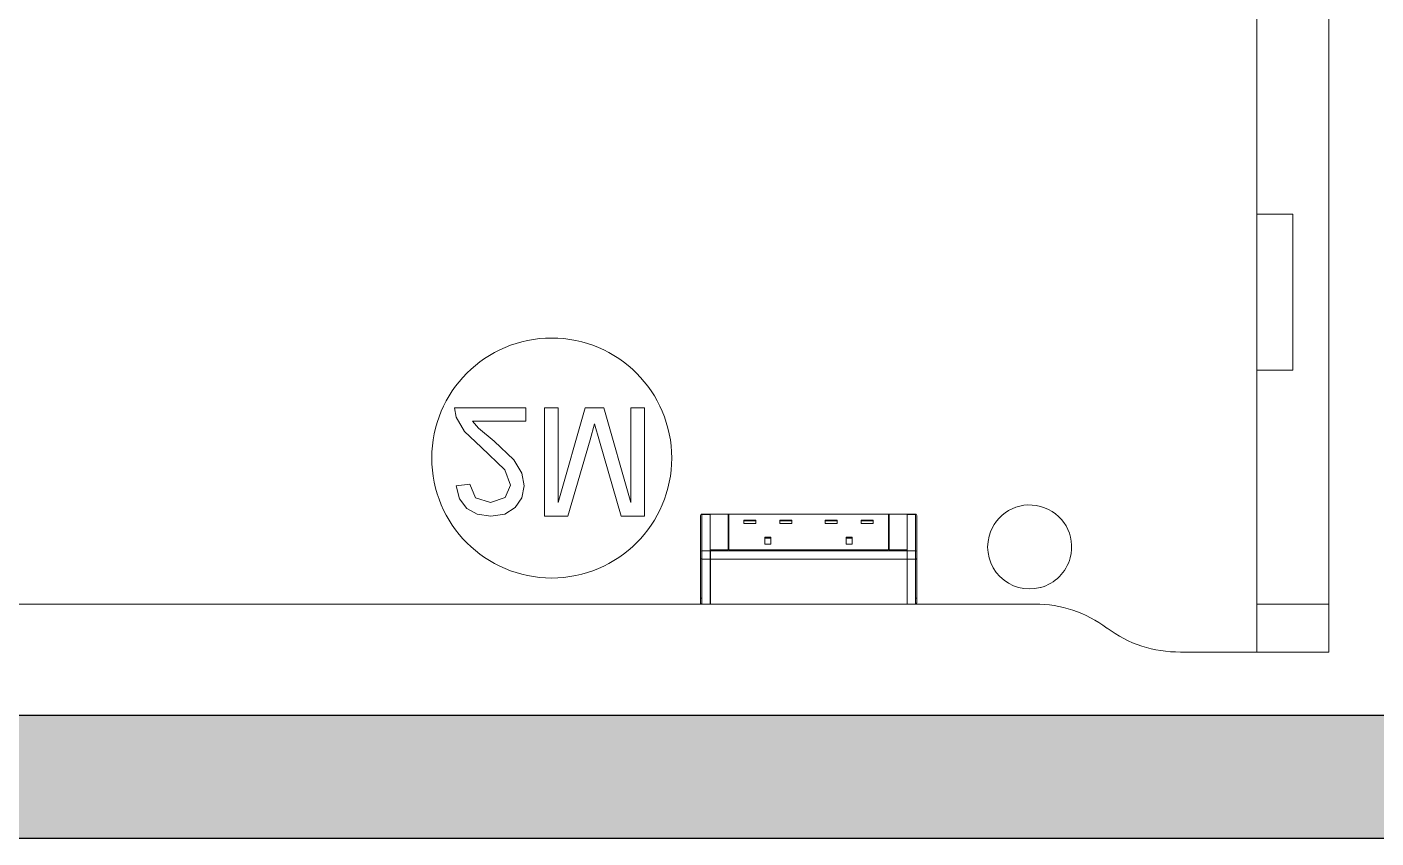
# Model space of a CAD drawing. Header units: millimetres. Extents: x 155927 to 295199, y -4084 to 97293.
# Drawn here: x 157374 to 158498, y 20556 to 21232 of the extents above; entities that cross this region are included whole.
import ezdxf

# ---------------------------------------------------------------- set-up
doc = ezdxf.new("R2010")
doc.units = ezdxf.units.MM
doc.header["$MEASUREMENT"] = 0
for name, color, linetype, lineweight in [('A-WALL-PATT', 7, 'CONTINUOUS', 9), ('I-FURN', 8, 'CONTINUOUS', 9), ('I-WALL', 7, 'CONTINUOUS', 9)]:
    doc.layers.add(name, color=color, linetype=linetype, lineweight=lineweight)

msp = doc.modelspace()

# ---------------------------------------------------------------- hatches: boundary and pattern name
at = {"layer": 'A-WALL-PATT'}
msp.add_hatch(color=256, dxfattribs=at).paths.add_polyline_path([(161148.8, 20555.6), (161148.8, 20657.6), (160937.7, 20657.6), (160937.7, 20630.5), (158537.7, 20630.5), (158537.7, 20657.6), (156862.8, 20657.6), (156862.8, 20555.6), (160937.7, 20555.6)], flags=0)

# ---------------------------------------------------------------- linework, layer by layer
at = {"layer": 'I-FURN'}
for p, q in [((158399.2, 21075.6), (158399.2, 21510.6)), ((158459.2, 21510.6), (158459.2, 20710.6)), ((158459.2, 20710.6), (158459.2, 21510.6)), ((158459.2, 21510.6), (158459.2, 20710.6)), ((158399.2, 21470.6), (158399.2, 20750.6)), ((158459.2, 20750.6), (158459.2, 21470.6)), ((158399.2, 20945.6), (158399.2, 21075.6)), ((158429.2, 21075.6), (158399.2, 21075.6)), ((158399.2, 21075.6), (158429.2, 21075.6)), ((158429.2, 21075.6), (158429.2, 20945.6)), ((158429.2, 20945.6), (158429.2, 21075.6)), ((158399.2, 20710.6), (158399.2, 20945.6)), ((158429.2, 20945.6), (158399.2, 20945.6)), ((158429.2, 20945.6), (158399.2, 20945.6)), ((157789.9, 20914.2), (157730.6, 20914.2)), ((157730.6, 20914.2), (157731.8, 20906.4)), ((157789.9, 20902.9), (157789.9, 20914.2)), ((157805.5, 20914.2), (157805.5, 20823.8)), ((157816.8, 20914.2), (157805.5, 20914.2)), ((157839.5, 20914.2), (157816.8, 20835.1)), ((157816.8, 20835.1), (157816.8, 20914.2)), ((157854.8, 20914.2), (157839.5, 20914.2)), ((157877.5, 20835.1), (157854.8, 20914.2)), ((157888.8, 20914.2), (157877.5, 20914.2)), ((157877.5, 20914.2), (157877.5, 20835.1)), ((157888.8, 20823.8), (157888.8, 20914.2)), ((157731.8, 20906.4), (157738.7, 20894.4)), ((157750.6, 20897.1), (157745.5, 20902.9)), ((157745.5, 20902.9), (157789.9, 20902.9)), ((157843.4, 20887.5), (157847.1, 20900.8)), ((157847.1, 20900.8), (157851.2, 20886.4)), ((157738.7, 20894.4), (157752.8, 20881.3)), ((157763.6, 20886.3), (157750.6, 20897.1)), ((157752.8, 20881.3), (157772.3, 20862.5)), ((157779.8, 20870.8), (157763.6, 20886.3)), ((157824.9, 20823.8), (157843.4, 20887.5)), ((157851.2, 20886.4), (157869.4, 20823.8)), ((157786.5, 20859.7), (157779.8, 20870.8)), ((157772.3, 20862.5), (157777.2, 20849.7)), ((157788.5, 20849), (157786.5, 20859.7)), ((157743.3, 20850.6), (157732, 20849.2)), ((157732, 20849.2), (157734.7, 20838.3)), ((157748.1, 20839.2), (157743.3, 20850.6)), ((157777.2, 20849.7), (157772.6, 20839.3)), ((157786.6, 20839.1), (157788.5, 20849)), ((157734.7, 20838.3), (157740.7, 20830.3)), ((157760.6, 20835.1), (157748.1, 20839.2)), ((157772.6, 20839.3), (157760.6, 20835.1)), ((157781.1, 20831), (157786.6, 20839.1)), ((157740.7, 20830.3), (157749.5, 20825.4)), ((157749.5, 20825.4), (157760.8, 20823.8)), ((157760.8, 20823.8), (157772.3, 20825.6)), ((157772.3, 20825.6), (157781.1, 20831)), ((157805.5, 20823.8), (157824.9, 20823.8)), ((157869.4, 20823.8), (157888.8, 20823.8)), ((157935.6, 20824.4), (157935.6, 20794.2)), ((157935.6, 20824.4), (157935.6, 20794.2)), ((157935.8, 20825.1), (157935.8, 20825.1)), ((157943.6, 20825.4), (157936.6, 20825.4)), ((157936.6, 20825.3), (157936.6, 20825.4)), ((157943.6, 20825.4), (157936.6, 20825.4)), ((157943.6, 20825.4), (157936.6, 20825.4)), ((157936.6, 20795), (157936.6, 20825.3)), ((157936.6, 20825.3), (157943.6, 20825.3)), ((157943.6, 20825.6), (157958.6, 20825.6)), ((157943.6, 20795.8), (157943.6, 20825.6)), ((157943.6, 20825.3), (157943.6, 20825.4)), ((157943.6, 20795), (157943.6, 20825.3)), ((158107.6, 20825.4), (157943.7, 20825.4)), ((157958.6, 20825.6), (157958.6, 20795.8)), ((157958.6, 20825.3), (157959.1, 20825.3)), ((157959.1, 20825.6), (158092.1, 20825.6)), ((157959.1, 20825.6), (157959.1, 20795.8)), ((158092.1, 20825.6), (158092.1, 20795.8)), ((158092.1, 20825.3), (158092.6, 20825.3)), ((158092.6, 20795.8), (158092.6, 20825.6)), ((158092.6, 20825.6), (158107.6, 20825.6)), ((158107.6, 20825.6), (158107.6, 20795.8)), ((158114.7, 20825.4), (158107.7, 20825.4)), ((158114.7, 20825.4), (158107.7, 20825.4)), ((158107.7, 20825.4), (158114.7, 20825.4)), ((158107.7, 20825.4), (158107.7, 20825.3)), ((158114.7, 20825.3), (158107.7, 20825.3)), ((158107.7, 20825.3), (158107.7, 20795)), ((158114.7, 20825.4), (158114.7, 20825.3)), ((158114.7, 20825.3), (158114.7, 20795)), ((158115.4, 20825.1), (158115.4, 20825.1)), ((158115.7, 20794.2), (158115.7, 20824.4)), ((158115.7, 20794.2), (158115.7, 20824.4)), ((157971.7, 20820.6), (157971.7, 20817.8)), ((157981.7, 20820.6), (157971.7, 20820.6)), ((157981.7, 20819.9), (157971.7, 20819.9)), ((157981.7, 20817.8), (157971.7, 20817.8)), ((157981.7, 20820.6), (157981.7, 20817.8)), ((158001.7, 20820.6), (158001.7, 20817.8)), ((158011.7, 20820.6), (158001.7, 20820.6)), ((158011.7, 20819.9), (158001.7, 20819.9)), ((158011.7, 20817.8), (158001.7, 20817.8)), ((158011.7, 20820.6), (158011.7, 20817.8)), ((158039.5, 20820.6), (158039.5, 20817.8)), ((158049.5, 20820.6), (158039.5, 20820.6)), ((158049.5, 20819.9), (158039.5, 20819.9)), ((158049.5, 20817.8), (158039.5, 20817.8)), ((158049.5, 20820.6), (158049.5, 20817.8)), ((158069.5, 20820.6), (158069.5, 20817.8)), ((158079.5, 20820.6), (158069.5, 20820.6)), ((158079.5, 20819.9), (158069.5, 20819.9)), ((158079.5, 20817.8), (158069.5, 20817.8)), ((158079.5, 20820.6), (158079.5, 20817.8)), ((157989.2, 20806.3), (157989.2, 20800.5)), ((157994.2, 20806.3), (157989.2, 20806.3)), ((157994.2, 20805.5), (157989.2, 20805.5)), ((157994.2, 20800.5), (157989.2, 20800.5)), ((157994.2, 20806.3), (157994.2, 20800.5)), ((158057, 20806.3), (158057, 20800.5)), ((158062, 20806.3), (158057, 20806.3)), ((158062, 20805.5), (158057, 20805.5)), ((158057, 20800.5), (158062, 20800.5)), ((158062, 20800.5), (158062, 20806.3)), ((157935.6, 20755.6), (157935.6, 20794.2)), ((157935.6, 20794.2), (157935.6, 20788.6)), ((157935.6, 20788.6), (157935.6, 20751.6)), ((157936.6, 20788.1), (157936.6, 20795)), ((157936.6, 20795), (157943.6, 20795)), ((157936.6, 20750.6), (157936.6, 20788.1)), ((157936.6, 20788.1), (157943.6, 20788.1)), ((157958.6, 20795.8), (157943.6, 20795.8)), ((157943.6, 20795.8), (157943.6, 20793.4)), ((157943.6, 20788.1), (157943.6, 20795)), ((157943.6, 20750.6), (157943.6, 20788.1)), ((157943.7, 20795.6), (157958.6, 20795.6)), ((157943.7, 20795), (157943.7, 20795.6)), ((157943.7, 20795), (157943.7, 20788.1)), ((158107.6, 20795), (157943.7, 20795)), ((157943.7, 20788.1), (157943.7, 20750.6)), ((158107.6, 20788.1), (157943.7, 20788.1)), ((158092.1, 20795.8), (157959.1, 20795.8)), ((157959.1, 20795.6), (158092.1, 20795.6)), ((158107.6, 20795.8), (158092.6, 20795.8)), ((158092.6, 20795.6), (158107.6, 20795.6)), ((158107.6, 20795.6), (158107.6, 20795)), ((158107.6, 20788.1), (158107.6, 20795)), ((158107.6, 20750.6), (158107.6, 20788.1)), ((158114.7, 20795), (158107.7, 20795)), ((158107.7, 20795), (158107.7, 20788.1)), ((158114.7, 20788.1), (158107.7, 20788.1)), ((158107.7, 20788.1), (158107.7, 20750.6)), ((158114.7, 20795), (158114.7, 20788.1)), ((158114.7, 20788.1), (158114.7, 20750.6)), ((158115.7, 20794.2), (158115.7, 20755.6)), ((158115.7, 20788.6), (158115.7, 20794.2)), ((158115.7, 20751.6), (158115.7, 20788.6)), ((157936.6, 20755.6), (157935.6, 20755.6)), ((157935.6, 20751.6), (157935.6, 20755.6)), ((158115.7, 20755.6), (158114.7, 20755.6)), ((158115.7, 20755.6), (158115.7, 20751.6)), ((157104.2, 20750.6), (157936.6, 20750.6)), ((157936.6, 20750.6), (157104.2, 20750.6)), ((157935.6, 20751.6), (157935.6, 20751.6)), ((157936.6, 20750.6), (157943.6, 20750.6)), ((157936.6, 20750.6), (157943.6, 20750.6)), ((157943.7, 20750.6), (158107.6, 20750.6)), ((158107.6, 20750.6), (157943.7, 20750.6)), ((158107.7, 20750.6), (158114.7, 20750.6)), ((158114.7, 20750.6), (158107.7, 20750.6)), ((158114.7, 20750.6), (158214.2, 20750.6)), ((158214.2, 20750.6), (158114.7, 20750.6)), ((158399.2, 20750.6), (158399.2, 20710.6)), ((158459.2, 20750.6), (158399.2, 20750.6)), ((158459.2, 20750.6), (158399.2, 20750.6)), ((158459.2, 20710.6), (158459.2, 20750.6)), ((158335.4, 20710.6), (158459.2, 20710.6)), ((158459.2, 20710.6), (158335.4, 20710.6)), ((158459.2, 20710.6), (158399.2, 20710.6)), ((158459.2, 20710.6), (158399.2, 20710.6))]:
    msp.add_line(p, q, dxfattribs=at)
at = {"layer": 'I-FURN', "flags": 128}
for points in [[(157936, 20825.3), (157936.1, 20825.3), (157936.1, 20825.3), (157936.2, 20825.4), (157936.2, 20825.4), (157936.2, 20825.4), (157936.3, 20825.4), (157936.3, 20825.4), (157936.3, 20825.4), (157936.4, 20825.4), (157936.4, 20825.4), (157936.5, 20825.4), (157936.5, 20825.4), (157936.5, 20825.4), (157936.6, 20825.4)], [(158114.7, 20825.4), (158114.7, 20825.4), (158114.8, 20825.4), (158114.8, 20825.4), (158114.8, 20825.4), (158114.9, 20825.4), (158114.9, 20825.4), (158115, 20825.4), (158115, 20825.4), (158115, 20825.4), (158115.1, 20825.4), (158115.1, 20825.4), (158115.1, 20825.3), (158115.2, 20825.3)], [(157935.6, 20794.2), (157935.6, 20794.1), (157935.6, 20794), (157935.6, 20793.9), (157935.6, 20793.8), (157935.6, 20793.6), (157935.6, 20793.5), (157935.6, 20793.4), (157935.6, 20793.3), (157935.6, 20793.2), (157935.6, 20793), (157935.6, 20792.9), (157935.6, 20792.7), (157935.6, 20792.6), (157935.6, 20792.5), (157935.6, 20792.3), (157935.6, 20792.2), (157935.6, 20792), (157935.6, 20791.8), (157935.6, 20791.7), (157935.6, 20791.5), (157935.6, 20791.4), (157935.6, 20791.2), (157935.6, 20791.1), (157935.6, 20790.9), (157935.6, 20790.7), (157935.6, 20790.6), (157935.6, 20790.4), (157935.6, 20790.3), (157935.6, 20790.1), (157935.6, 20789.9), (157935.6, 20789.8), (157935.6, 20789.6), (157935.6, 20789.5), (157935.6, 20789.3), (157935.6, 20789.2), (157935.6, 20789), (157935.6, 20788.9), (157935.6, 20788.8), (157935.6, 20788.6)], [(157935.6, 20788.6), (157935.6, 20785.9), (157935.6, 20783.2), (157935.6, 20780.5), (157935.6, 20778), (157935.6, 20775.6), (157935.6, 20773.3), (157935.6, 20771), (157935.6, 20768.9), (157935.6, 20766.9), (157935.6, 20765), (157935.6, 20763.2), (157935.6, 20761.5), (157935.6, 20760), (157935.6, 20758.6), (157935.6, 20757.3), (157935.6, 20756.1), (157935.6, 20755), (157935.6, 20754.1), (157935.6, 20753.3), (157935.6, 20752.7), (157935.6, 20752.2), (157935.6, 20751.8), (157935.6, 20751.6)], [(158115.7, 20788.6), (158115.7, 20788.8), (158115.7, 20788.9), (158115.7, 20789), (158115.7, 20789.2), (158115.7, 20789.3), (158115.7, 20789.5), (158115.7, 20789.6), (158115.7, 20789.8), (158115.7, 20789.9), (158115.7, 20790.1), (158115.7, 20790.3), (158115.7, 20790.4), (158115.7, 20790.6), (158115.7, 20790.7), (158115.7, 20790.9), (158115.7, 20791.1), (158115.7, 20791.2), (158115.7, 20791.4), (158115.7, 20791.5), (158115.7, 20791.7), (158115.7, 20791.8), (158115.7, 20792), (158115.7, 20792.2), (158115.7, 20792.3), (158115.7, 20792.5), (158115.7, 20792.6), (158115.7, 20792.7), (158115.7, 20792.9), (158115.7, 20793), (158115.7, 20793.2), (158115.7, 20793.3), (158115.7, 20793.4), (158115.7, 20793.5), (158115.7, 20793.6), (158115.7, 20793.8), (158115.7, 20793.9), (158115.7, 20794), (158115.7, 20794.1), (158115.7, 20794.2)], [(158115.7, 20751.6), (158115.7, 20751.9), (158115.7, 20752.3), (158115.7, 20752.9), (158115.7, 20753.5), (158115.7, 20754.4), (158115.7, 20755.3), (158115.7, 20756.4), (158115.7, 20757.6), (158115.7, 20758.9), (158115.7, 20760.4), (158115.7, 20762), (158115.7, 20763.7), (158115.7, 20765.5), (158115.7, 20767.4), (158115.7, 20769.5), (158115.7, 20771.6), (158115.7, 20773.9), (158115.7, 20776.2), (158115.7, 20778.7), (158115.7, 20781.2), (158115.7, 20783.9), (158115.7, 20786.6), (158115.7, 20788.6)], [(157935.6, 20751.6), (157935.6, 20751.6), (157935.6, 20751.6), (157935.6, 20751.6), (157935.6, 20751.7), (157935.6, 20751.7), (157935.6, 20751.7), (157935.6, 20751.8), (157935.6, 20751.8), (157935.6, 20751.9), (157935.6, 20751.9), (157935.6, 20752), (157935.6, 20752.1), (157935.6, 20752.1), (157935.6, 20752.2), (157935.6, 20752.3), (157935.6, 20752.4), (157935.6, 20752.5), (157935.6, 20752.6), (157935.6, 20752.7), (157935.6, 20752.8), (157935.6, 20752.9), (157935.6, 20753.1), (157935.6, 20753.2), (157935.6, 20753.3), (157935.6, 20753.4), (157935.6, 20753.6), (157935.6, 20753.7), (157935.6, 20753.9), (157935.6, 20754), (157935.6, 20754.2), (157935.6, 20754.3), (157935.6, 20754.5), (157935.6, 20754.6), (157935.6, 20754.8), (157935.6, 20754.9), (157935.6, 20755.1), (157935.6, 20755.2), (157935.6, 20755.4), (157935.6, 20755.6), (157935.6, 20755.6)], [(158115.7, 20755.6), (158115.7, 20755.4), (158115.7, 20755.3), (158115.7, 20755.1), (158115.7, 20755), (158115.7, 20754.8), (158115.7, 20754.7), (158115.7, 20754.5), (158115.7, 20754.3), (158115.7, 20754.2), (158115.7, 20754), (158115.7, 20753.9), (158115.7, 20753.8), (158115.7, 20753.6), (158115.7, 20753.5), (158115.7, 20753.3), (158115.7, 20753.2), (158115.7, 20753.1), (158115.7, 20753), (158115.7, 20752.8), (158115.7, 20752.7), (158115.7, 20752.6), (158115.7, 20752.5), (158115.7, 20752.4), (158115.7, 20752.3), (158115.7, 20752.2), (158115.7, 20752.2), (158115.7, 20752.1), (158115.7, 20752), (158115.7, 20751.9), (158115.7, 20751.9), (158115.7, 20751.8), (158115.7, 20751.8), (158115.7, 20751.7), (158115.7, 20751.7), (158115.7, 20751.7), (158115.7, 20751.6), (158115.7, 20751.6), (158115.7, 20751.6), (158115.7, 20751.6)], [(157936.6, 20750.6), (157936.5, 20750.6), (157936.5, 20750.6), (157936.4, 20750.6), (157936.4, 20750.6), (157936.4, 20750.6), (157936.3, 20750.6), (157936.3, 20750.6), (157936.2, 20750.7), (157936.2, 20750.7), (157936.2, 20750.7), (157936.1, 20750.7), (157936.1, 20750.7), (157936.1, 20750.7), (157936, 20750.8), (157936, 20750.8), (157936, 20750.8), (157935.9, 20750.8), (157935.9, 20750.9), (157935.9, 20750.9), (157935.8, 20750.9), (157935.8, 20750.9), (157935.8, 20751), (157935.8, 20751), (157935.7, 20751), (157935.7, 20751.1), (157935.7, 20751.1), (157935.7, 20751.1), (157935.7, 20751.2), (157935.6, 20751.2), (157935.6, 20751.2), (157935.6, 20751.3), (157935.6, 20751.3), (157935.6, 20751.4), (157935.6, 20751.4), (157935.6, 20751.4), (157935.6, 20751.5), (157935.6, 20751.5), (157935.6, 20751.6), (157935.6, 20751.6), (157935.6, 20751.6)], [(158115.7, 20751.6), (158115.7, 20751.6), (158115.7, 20751.5), (158115.7, 20751.5), (158115.7, 20751.4), (158115.7, 20751.4), (158115.6, 20751.4), (158115.6, 20751.3), (158115.6, 20751.3), (158115.6, 20751.3), (158115.6, 20751.2), (158115.6, 20751.2), (158115.6, 20751.1), (158115.5, 20751.1), (158115.5, 20751.1), (158115.5, 20751), (158115.5, 20751), (158115.5, 20751), (158115.4, 20750.9), (158115.4, 20750.9), (158115.4, 20750.9), (158115.3, 20750.9), (158115.3, 20750.8), (158115.3, 20750.8), (158115.2, 20750.8), (158115.2, 20750.8), (158115.2, 20750.7), (158115.1, 20750.7), (158115.1, 20750.7), (158115.1, 20750.7), (158115, 20750.7), (158115, 20750.7), (158115, 20750.6), (158114.9, 20750.6), (158114.9, 20750.6), (158114.8, 20750.6), (158114.8, 20750.6), (158114.8, 20750.6), (158114.7, 20750.6), (158114.7, 20750.6), (158114.7, 20750.6)], [(158115.7, 20751.6), (158115.7, 20751.6), (158115.7, 20751.6)]]:
    msp.add_lwpolyline(points, dxfattribs=at)
at = {"layer": 'I-FURN'}
for centre, radius, start, end in [((157811.5, 20872.3), 100, 0, 180), ((157811.5, 20872.3), 100, 180, 0), ((158209.8, 20798.2), 35, 345, 165), ((158209.8, 20798.2), 35, 165, 284.7004), ((158209.8, 20798.2), 35, 285, 345), ((158214.2, 20650.6), 100, 53.1301, 90), ((158214.2, 20650.6), 100, 53.1301, 90), ((158334.3, 20810.6), 100, 233.1301, 270.6256), ((158334.3, 20810.6), 100, 233.1301, 270.6256)]:
    msp.add_arc(centre, radius, start, end, dxfattribs=at)
for centre, major_axis, ratio, start_param, end_param in [((157936.6, 20824.4), (-1, 0), 0.819152, 4.712389, 6.283185), ((158114.7, 20824.4), (1, 0), 0.819152, 0, 1.570796), ((157936.6, 20794.2), (-1, 0), 0.819152, 4.712389, 6.283185), ((157936.6, 20788.6), (-1, 0), 0.56467, 0, 1.570796), ((158114.7, 20794.2), (-1, 0), 0.819152, 3.141593, 4.712389), ((158114.7, 20788.6), (-1, 0), 0.56467, 1.570796, 3.141593), ((157936.6, 20751.6), (-1, 0), 0.998113, 0, 1.570796), ((158114.7, 20751.6), (-1, 0), 0.998113, 1.570796, 3.141593)]:
    msp.add_ellipse(centre, major_axis=major_axis, ratio=ratio, start_param=start_param, end_param=end_param, dxfattribs=at)
at = {"layer": 'I-WALL', "lineweight": 30}
for p, q in [((158537.7, 20657.6), (156862.8, 20657.6)), ((156862.8, 20555.6), (161148.8, 20555.6))]:
    msp.add_line(p, q, dxfattribs=at)

doc.saveas('drawing.dxf')
